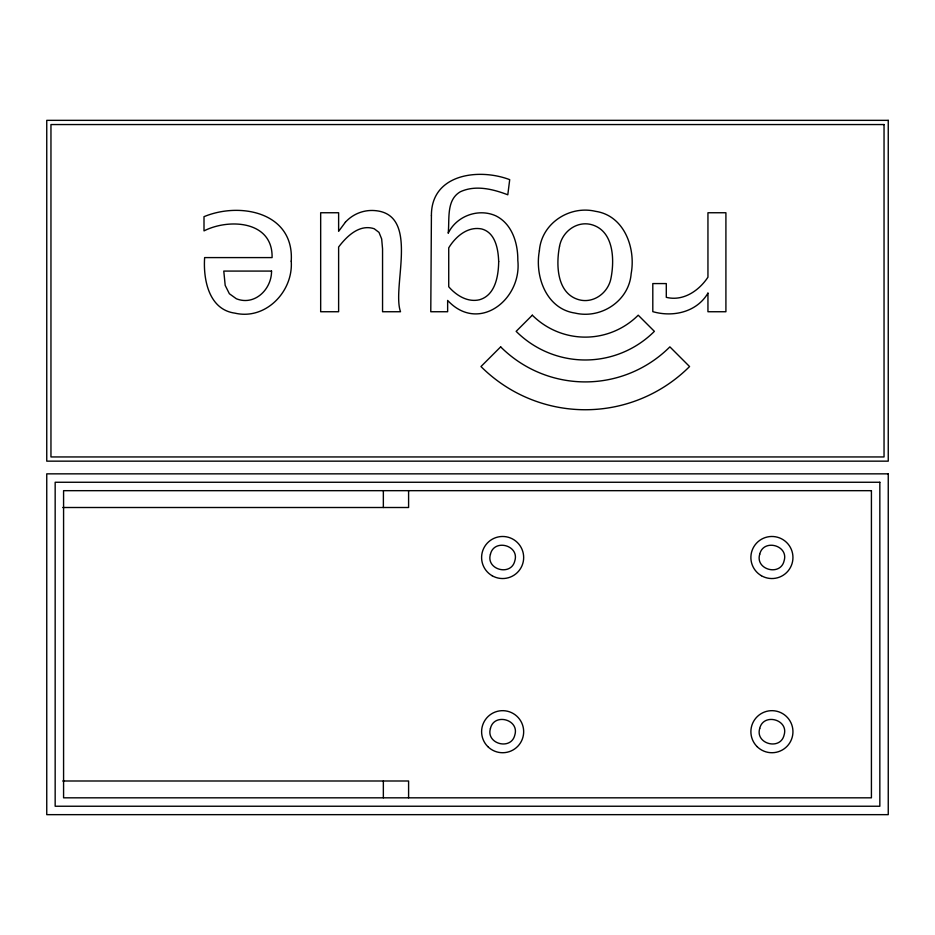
<?xml version="1.0" encoding="UTF-8"?>
<svg xmlns="http://www.w3.org/2000/svg" width="935" height="935" viewBox="0 0 935 935"><rect width="100%" height="100%" fill="white"/><g stroke="black" fill="none" stroke-linecap="round" stroke-linejoin="round"><path stroke-width="1.4" d="M62.774 507.506L408.595 507.506L408.595 490.676M62.774 780.994L408.595 780.994L408.595 797.824M383.35 490.676L383.35 507.506M383.35 780.994L383.35 797.824M431.409 215.681L430.778 311.741L447.643 311.741L447.643 300.427C478.615 333.748 522.069 299.516 517.815 260.374C518.002 243.439 512.24 224.155 496.111 215.973C478.626 207.874 456.56 215.868 448.181 233.259C449.758 219.468 445.96 200.148 460.254 191.815C475.401 184.733 492.92 189.092 507.798 194.796L509.704 179.66C479.047 167.961 431.093 173.77 431.409 215.681M539.378 250.814C534.61 276.374 546.309 308.842 574.955 313.061C601.03 319.256 629.103 300.965 631.16 273.628C635.929 248.067 624.253 215.564 595.572 211.333C569.473 205.116 541.365 223.418 539.378 250.814M291.229 261.145C293.45 291.241 265.832 320.343 234.989 313.155C208.821 309.684 203.105 279.448 204.636 257.592L272.085 257.592C272.95 220.753 229.075 218.206 204.005 230.887L204.005 216.675C240.435 201.539 294.326 212.561 291.229 261.145M498.682 261.601C498.472 275.778 495.433 295.296 479.351 299.796C467.5 302.531 456.222 295.39 448.73 286.764L448.73 247.845C455.544 236.613 467.745 226.071 481.759 228.981C495.55 232.675 498.261 249.435 498.682 261.601M559.562 246.174C555.893 264.792 556.722 293.719 579.151 299.796C593.854 303.653 608.276 292.69 610.976 278.244C614.646 259.614 613.827 230.688 591.387 224.599C576.673 220.73 562.251 231.716 559.562 246.174M490.443 554.245C485.651 569.742 511.223 576.603 514.834 560.778C519.615 545.28 494.054 538.42 490.443 554.245M490.443 728.435C485.651 743.933 511.223 750.793 514.834 734.968C519.615 719.471 494.054 712.61 490.443 728.435M759.723 554.245C754.931 569.742 780.503 576.603 784.114 560.778C788.895 545.28 763.334 538.42 759.723 554.245M759.723 728.435C754.931 743.933 780.503 750.793 784.114 734.968C788.895 719.471 763.334 712.61 759.723 728.435M271.547 271.08C271.676 289.231 254.717 306.096 236.345 298.756L229.367 293.73L225.183 285.362L223.781 271.08L271.547 271.08M345.389 222.214L338.622 231.342L338.622 212.748L320.67 212.748L320.67 311.741L338.622 311.741L338.622 247.015C346.78 236.251 359.414 223.851 374.199 228.736L379.002 232.394L381.667 238.963L382.555 248.932L382.555 311.741L400.519 311.741C391.414 286.507 421.381 211.672 372.446 210.469A35.764 35.764 0 0 0 345.389 222.214M707.947 293.146C696.797 312.161 673.001 317.491 652.805 311.647L652.805 283.574L666.293 283.574L666.293 297.33C683.158 301.549 698.971 290.785 707.947 277.192L707.947 212.748L725.911 212.748L725.911 311.741L707.947 311.741L707.947 293.146M500.657 346.862L480.976 366.543A147.496 147.496 0 0 0 689.562 366.543L669.881 346.862A119.668 119.668 0 0 1 500.657 346.862M532.319 315.188L516.155 331.352A97.743 97.743 0 0 0 654.383 331.352L638.219 315.188A74.882 74.882 0 0 1 532.319 315.188M888.25 120.346L46.75 120.346L46.75 461.154L888.25 461.154L888.25 120.346M884.042 124.554L50.958 124.554L50.958 456.946L884.042 456.946L884.042 124.554M888.25 473.846L46.75 473.846L46.75 814.654L888.25 814.654L888.25 473.846M879.835 482.261L55.165 482.261L55.165 806.239L879.835 806.239L879.835 482.261M871.42 490.676L63.58 490.676L63.58 797.824L871.42 797.824L871.42 490.676M757.046 746.574A21.037 21.037 0 0 0 792.237 737.142A21.037 21.037 0 0 0 766.478 711.383A21.037 21.037 0 0 0 757.046 746.574M487.766 746.574A21.037 21.037 0 0 0 522.957 737.142A21.037 21.037 0 0 0 497.198 711.383A21.037 21.037 0 0 0 487.766 746.574M492.114 575.726A21.037 21.037 0 0 0 523.67 557.517A21.037 21.037 0 0 0 492.114 539.296A21.037 21.037 0 0 0 492.114 575.726M761.394 575.726A21.037 21.037 0 0 0 792.95 557.517A21.037 21.037 0 0 0 761.394 539.296A21.037 21.037 0 0 0 761.394 575.726"/></g></svg>
